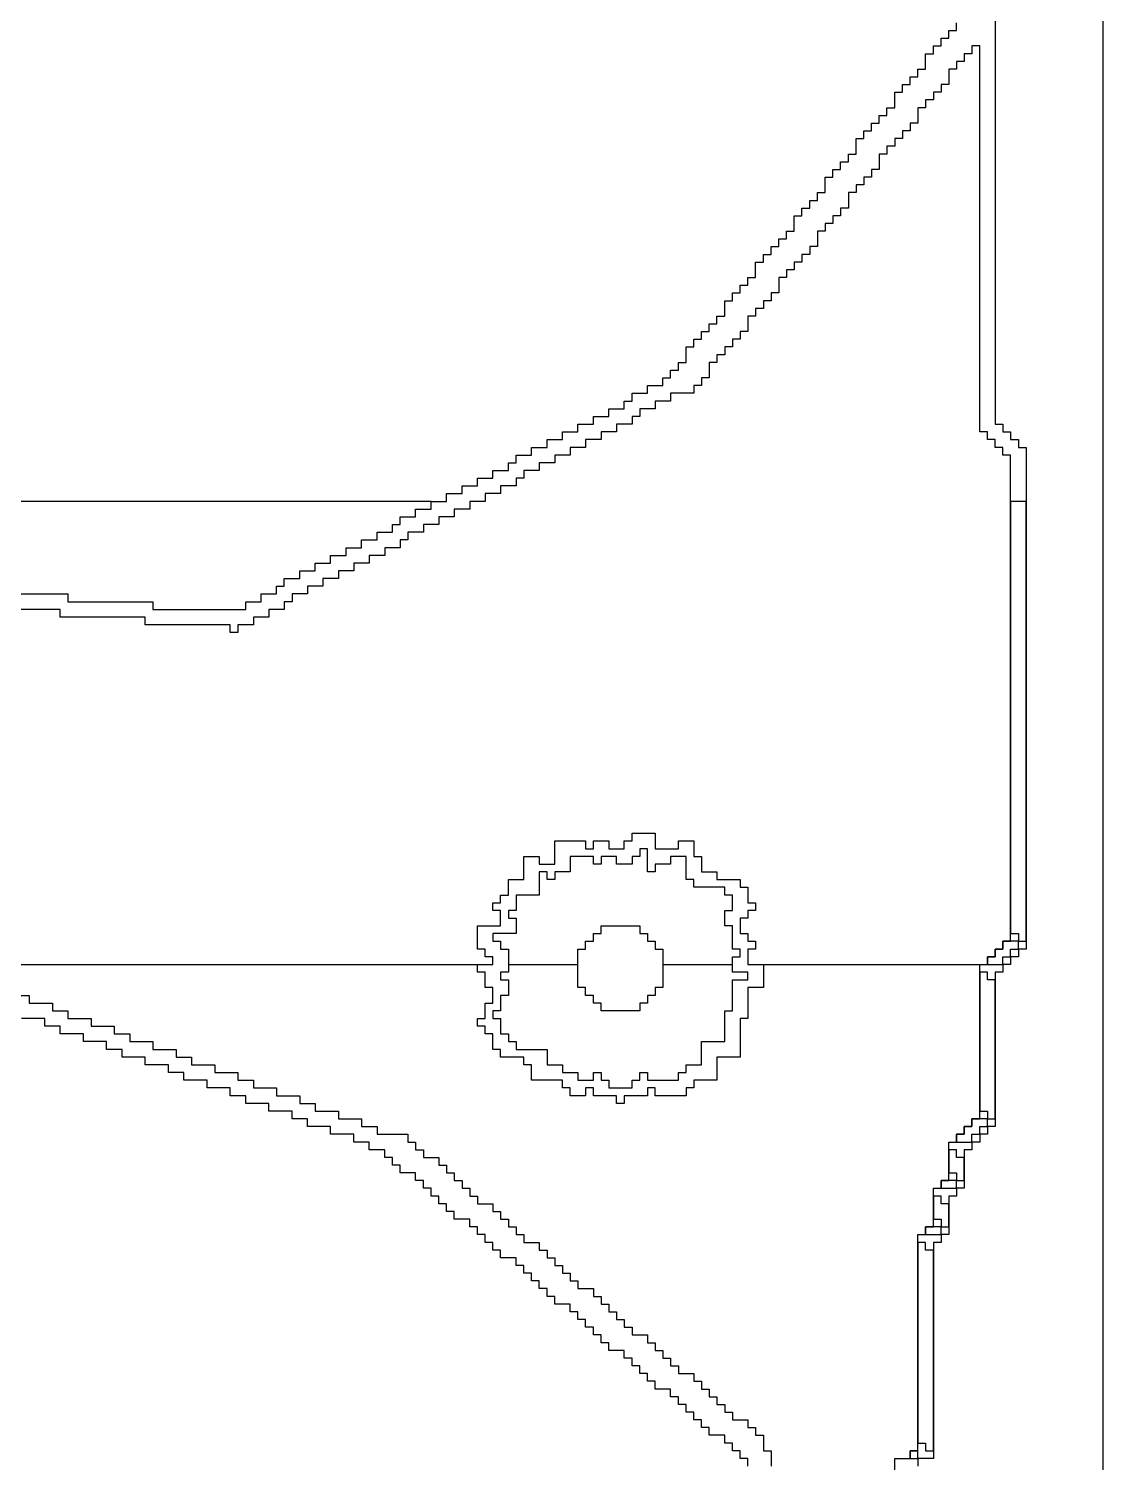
# Model space of a CAD drawing. Header units: millimetres. Extents: x 0 to 6624, y -35 to 3500.
# Drawn here: x 6258.9 to 6580, y 2237.6 to 2665.9 of the extents above; entities that cross this region are included whole.
import ezdxf

# ---------------------------------------------------------------- set-up
doc = ezdxf.new("R2010")
doc.units = ezdxf.units.MM
for name, color, linetype in [('AUTHORITY_DIMENSIONS', 7, 'Continuous'), ('garden_ground', 7, 'Continuous'), ('maple', 7, 'Continuous'), ('mound', 7, 'Continuous'), ('pine', 7, 'Continuous')]:
    doc.layers.add(name, color=color, linetype=linetype)

msp = doc.modelspace()

# ---------------------------------------------------------------- linework, layer by layer
at = {"layer": 'AUTHORITY_DIMENSIONS'}
msp.add_lwpolyline([(4080, 0), (6580, 0), (6580, 3500), (4080, 3500)], close=True, dxfattribs=at)
at = {"layer": 'garden_ground'}
for points in [[(6580, 269.76), (6580, 3500), (4080, 3500), (4080, 3500), (4080, 221.34)], [(6547.68, 2669.96), (6547.68, 2547.76), (6549.99, 2547.76), (6549.99, 2545.45), (6552.3, 2545.45), (6552.3, 2543.15), (6554.61, 2543.15), (6554.61, 2540.84), (6556.92, 2540.84), (6556.92, 2390.97), (6554.61, 2390.97), (6554.61, 2388.67), (6552.3, 2388.67), (6552.3, 2386.36), (6549.99, 2386.36), (6549.99, 2384.06), (6547.68, 2384.06), (6547.68, 2337.94), (6545.37, 2337.94), (6545.37, 2335.64), (6543.07, 2335.64), (6543.07, 2333.33), (6540.76, 2333.33), (6540.76, 2331.03), (6538.45, 2331.03), (6538.45, 2319.5), (6536.14, 2319.5), (6536.14, 2317.19), (6533.83, 2317.19), (6533.83, 2305.67), (6531.52, 2305.67), (6531.52, 2303.36), (6529.22, 2303.36), (6529.22, 2238.8), (6524.6, 2238.8), (6524.6, 2236.5)]]:
    msp.add_lwpolyline(points, dxfattribs=at)
at = {"layer": 'maple'}
for points in [[(6242.97, 2497.04), (6270.67, 2497.04), (6270.67, 2494.73), (6296.07, 2494.73), (6296.07, 2492.42), (6323.77, 2492.42), (6323.77, 2494.73), (6328.38, 2494.73), (6328.38, 2497.04), (6333, 2497.04), (6333, 2499.34), (6335.31, 2499.34), (6335.31, 2501.65), (6339.93, 2501.65), (6339.93, 2503.95), (6344.54, 2503.95), (6344.54, 2506.26), (6349.16, 2506.26), (6349.16, 2508.56), (6353.78, 2508.56), (6353.78, 2510.87), (6358.39, 2510.87), (6358.39, 2513.18), (6363.01, 2513.18), (6363.01, 2515.48), (6367.63, 2515.48), (6367.63, 2517.79), (6369.94, 2517.79), (6369.94, 2520.09), (6374.55, 2520.09), (6374.55, 2522.4), (6379.17, 2522.4), (6379.17, 2524.7), (6383.79, 2524.7), (6383.79, 2527.01), (6388.4, 2527.01), (6388.4, 2529.31), (6393.02, 2529.31), (6393.02, 2531.62), (6397.64, 2531.62), (6397.64, 2533.93), (6402.25, 2533.93), (6402.25, 2536.23), (6404.56, 2536.23), (6404.56, 2538.54), (6409.18, 2538.54), (6409.18, 2540.84), (6413.8, 2540.84), (6413.8, 2543.15), (6418.41, 2543.15), (6418.41, 2545.45), (6423.03, 2545.45), (6423.03, 2547.76), (6427.65, 2547.76), (6427.65, 2550.07), (6432.26, 2550.07), (6432.26, 2552.37), (6436.88, 2552.37), (6436.88, 2554.68), (6439.19, 2554.68), (6439.19, 2556.98), (6443.8, 2556.98), (6443.8, 2559.29), (6448.42, 2559.29), (6448.42, 2561.59), (6450.73, 2561.59), (6450.73, 2563.9), (6453.04, 2563.9), (6453.04, 2566.21), (6455.35, 2566.21), (6455.35, 2570.82), (6457.65, 2570.82), (6457.65, 2573.12), (6459.96, 2573.12), (6459.96, 2575.43), (6462.27, 2575.43), (6462.27, 2577.73), (6464.58, 2577.73), (6464.58, 2580.04), (6466.89, 2580.04), (6466.89, 2584.65), (6469.2, 2584.65), (6469.2, 2586.96), (6471.51, 2586.96), (6471.51, 2589.26), (6473.81, 2589.26), (6473.81, 2591.57), (6476.12, 2591.57), (6476.12, 2596.18), (6478.43, 2596.18), (6478.43, 2598.48), (6480.74, 2598.48), (6480.74, 2600.79), (6483.05, 2600.79), (6483.05, 2603.1), (6485.36, 2603.1), (6485.36, 2605.4), (6487.66, 2605.4), (6487.66, 2610.01), (6489.97, 2610.01), (6489.97, 2612.32), (6492.28, 2612.32), (6492.28, 2614.62), (6494.59, 2614.62), (6494.59, 2616.93), (6496.9, 2616.93), (6496.9, 2621.54), (6499.21, 2621.54), (6499.21, 2623.85), (6501.51, 2623.85), (6501.51, 2626.15), (6503.82, 2626.15), (6503.82, 2628.46), (6506.13, 2628.46), (6506.13, 2633.07), (6508.44, 2633.07), (6508.44, 2635.38), (6510.75, 2635.38), (6510.75, 2637.68), (6513.06, 2637.68), (6513.06, 2639.99), (6515.36, 2639.99), (6515.36, 2642.29), (6517.67, 2642.29), (6517.67, 2646.9), (6519.98, 2646.9), (6519.98, 2649.21), (6522.29, 2649.21), (6522.29, 2651.52), (6524.6, 2651.52), (6524.6, 2653.82), (6526.91, 2653.82), (6526.91, 2658.43), (6529.22, 2658.43), (6529.22, 2660.74), (6531.52, 2660.74), (6531.52, 2663.04), (6533.83, 2663.04), (6533.83, 2665.35), (6536.14, 2665.35), (6536.14, 2667.65)], [(6194.5, 2386.36), (6397.64, 2386.36), (6397.64, 2388.67), (6395.33, 2388.67), (6395.33, 2390.97), (6393.02, 2390.97), (6393.02, 2397.89), (6399.94, 2397.89), (6399.94, 2402.5), (6397.64, 2402.5), (6397.64, 2404.81), (6399.94, 2404.81), (6399.94, 2407.11), (6402.25, 2407.11), (6402.25, 2411.73), (6406.87, 2411.73), (6406.87, 2418.64), (6411.49, 2418.64), (6411.49, 2416.34), (6416.1, 2416.34), (6416.1, 2423.25), (6425.34, 2423.25), (6425.34, 2420.95), (6427.65, 2420.95), (6427.65, 2423.25), (6432.26, 2423.25), (6432.26, 2420.95), (6436.88, 2420.95), (6436.88, 2423.25), (6439.19, 2423.25), (6439.19, 2425.56), (6446.11, 2425.56), (6446.11, 2420.95), (6453.04, 2420.95), (6453.04, 2423.25), (6457.65, 2423.25), (6457.65, 2418.64), (6459.96, 2418.64), (6459.96, 2414.03), (6464.58, 2414.03), (6464.58, 2411.73), (6471.51, 2411.73), (6471.51, 2409.42), (6473.81, 2409.42), (6473.81, 2404.81), (6476.12, 2404.81), (6476.12, 2402.5), (6473.81, 2402.5), (6473.81, 2400.2), (6471.51, 2400.2), (6471.51, 2395.59), (6473.81, 2395.59), (6473.81, 2393.28), (6476.12, 2393.28), (6476.12, 2390.97), (6473.81, 2390.97), (6473.81, 2386.36), (6545.37, 2386.36), (6545.37, 2388.67), (6547.68, 2388.67), (6547.68, 2390.97), (6549.99, 2390.97), (6549.99, 2393.28), (6552.3, 2393.28), (6552.3, 2538.54), (6549.99, 2538.54), (6549.99, 2540.84), (6547.68, 2540.84), (6547.68, 2543.15), (6545.37, 2543.15), (6545.37, 2545.45), (6543.07, 2545.45), (6543.07, 2660.74), (6540.76, 2660.74), (6540.76, 2660.74), (6540.76, 2658.43), (6538.45, 2658.43), (6538.45, 2656.13), (6536.14, 2656.13), (6536.14, 2653.82), (6533.83, 2653.82), (6533.83, 2649.21), (6531.52, 2649.21), (6531.52, 2646.9), (6529.22, 2646.9), (6529.22, 2644.6), (6526.91, 2644.6), (6526.91, 2642.29), (6524.6, 2642.29), (6524.6, 2637.68), (6522.29, 2637.68), (6522.29, 2635.38), (6519.98, 2635.38), (6519.98, 2633.07), (6517.67, 2633.07), (6517.67, 2630.76), (6515.36, 2630.76), (6515.36, 2628.46), (6513.06, 2628.46), (6513.06, 2623.85), (6510.75, 2623.85), (6510.75, 2621.54), (6508.44, 2621.54), (6508.44, 2619.24), (6506.13, 2619.24), (6506.13, 2616.93), (6503.82, 2616.93), (6503.82, 2612.32), (6501.51, 2612.32), (6501.51, 2610.01), (6499.21, 2610.01), (6499.21, 2607.71), (6496.9, 2607.71), (6496.9, 2605.4), (6494.59, 2605.4), (6494.59, 2600.79), (6492.28, 2600.79), (6492.28, 2598.48), (6489.97, 2598.48), (6489.97, 2596.18), (6487.66, 2596.18), (6487.66, 2593.87), (6485.36, 2593.87), (6485.36, 2591.57), (6483.05, 2591.57), (6483.05, 2586.96), (6480.74, 2586.96), (6480.74, 2584.65), (6478.43, 2584.65), (6478.43, 2582.35), (6476.12, 2582.35), (6476.12, 2580.04), (6473.81, 2580.04), (6473.81, 2575.43), (6471.51, 2575.43), (6471.51, 2573.12), (6469.2, 2573.12), (6469.2, 2570.82), (6466.89, 2570.82), (6466.89, 2568.51), (6464.58, 2568.51), (6464.58, 2566.21), (6462.27, 2566.21), (6462.27, 2561.59), (6459.96, 2561.59), (6459.96, 2559.29), (6457.65, 2559.29), (6457.65, 2556.98), (6450.73, 2556.98), (6450.73, 2554.68), (6446.11, 2554.68), (6446.11, 2552.37), (6441.5, 2552.37), (6441.5, 2550.07), (6439.19, 2550.07), (6439.19, 2547.76), (6434.57, 2547.76), (6434.57, 2545.45), (6429.95, 2545.45), (6429.95, 2543.15), (6425.34, 2543.15), (6425.34, 2540.84), (6420.72, 2540.84), (6420.72, 2538.54), (6416.1, 2538.54), (6416.1, 2536.23), (6411.49, 2536.23), (6411.49, 2533.93), (6406.87, 2533.93), (6406.87, 2531.62), (6404.56, 2531.62), (6404.56, 2529.31), (6399.94, 2529.31), (6399.94, 2527.01), (6395.33, 2527.01), (6395.33, 2524.7), (6390.71, 2524.7), (6390.71, 2522.4), (6386.09, 2522.4), (6386.09, 2520.09), (6381.48, 2520.09), (6381.48, 2517.79), (6376.86, 2517.79), (6376.86, 2515.48), (6372.24, 2515.48), (6372.24, 2513.18), (6369.94, 2513.18), (6369.94, 2510.87), (6365.32, 2510.87), (6365.32, 2508.56), (6360.7, 2508.56), (6360.7, 2506.26), (6356.08, 2506.26), (6356.08, 2503.95), (6351.47, 2503.95), (6351.47, 2501.65), (6346.85, 2501.65), (6346.85, 2499.34), (6342.23, 2499.34), (6342.23, 2497.04), (6337.62, 2497.04), (6337.62, 2494.73), (6335.31, 2494.73), (6335.31, 2492.42), (6330.69, 2492.42), (6330.69, 2490.12), (6326.08, 2490.12), (6326.08, 2487.81), (6321.46, 2487.81), (6321.46, 2485.51), (6319.15, 2485.51), (6319.15, 2487.81), (6293.76, 2487.81), (6293.76, 2490.12), (6268.37, 2490.12), (6268.37, 2492.42), (6242.97, 2492.42)]]:
    msp.add_lwpolyline(points, dxfattribs=at)
msp.add_lwpolyline([(6441.5, 2420.95), (6441.5, 2418.64), (6439.19, 2418.64), (6439.19, 2416.34), (6434.57, 2416.34), (6434.57, 2418.64), (6429.95, 2418.64), (6429.95, 2416.34), (6427.65, 2416.34), (6427.65, 2418.64), (6420.72, 2418.64), (6420.72, 2414.03), (6416.1, 2414.03), (6416.1, 2411.73), (6413.8, 2411.73), (6413.8, 2414.03), (6411.49, 2414.03), (6411.49, 2407.11), (6404.56, 2407.11), (6404.56, 2402.5), (6402.25, 2402.5), (6402.25, 2400.2), (6404.56, 2400.2), (6404.56, 2395.59), (6397.64, 2395.59), (6397.64, 2393.28), (6399.94, 2393.28), (6399.94, 2390.97), (6402.25, 2390.97), (6402.25, 2386.36), (6423.03, 2386.36), (6423.03, 2390.97), (6425.34, 2390.97), (6425.34, 2393.28), (6427.65, 2393.28), (6427.65, 2395.59), (6429.95, 2395.59), (6429.95, 2397.89), (6441.5, 2397.89), (6441.5, 2395.59), (6443.8, 2395.59), (6443.8, 2393.28), (6446.11, 2393.28), (6446.11, 2390.97), (6448.42, 2390.97), (6448.42, 2386.36), (6469.2, 2386.36), (6469.2, 2388.67), (6471.51, 2388.67), (6471.51, 2390.97), (6469.2, 2390.97), (6469.2, 2397.89), (6466.89, 2397.89), (6466.89, 2402.5), (6469.2, 2402.5), (6469.2, 2407.11), (6466.89, 2407.11), (6466.89, 2409.42), (6457.65, 2409.42), (6457.65, 2411.73), (6455.35, 2411.73), (6455.35, 2418.64), (6450.73, 2418.64), (6450.73, 2416.34), (6446.11, 2416.34), (6446.11, 2414.03), (6443.8, 2414.03), (6443.8, 2420.95), (6441.5, 2420.95)], close=True, dxfattribs=at)
at = {"layer": 'mound'}
for points in [[(6242.97, 2497.04), (6270.67, 2497.04), (6270.67, 2494.73), (6296.07, 2494.73), (6296.07, 2492.42), (6323.77, 2492.42), (6323.77, 2494.73), (6328.38, 2494.73), (6328.38, 2497.04), (6333, 2497.04), (6333, 2499.34), (6335.31, 2499.34), (6335.31, 2501.65), (6339.93, 2501.65), (6339.93, 2503.95), (6344.54, 2503.95), (6344.54, 2506.26), (6349.16, 2506.26), (6349.16, 2508.56), (6353.78, 2508.56), (6353.78, 2510.87), (6358.39, 2510.87), (6358.39, 2513.18), (6363.01, 2513.18), (6363.01, 2515.48), (6367.63, 2515.48), (6367.63, 2517.79), (6369.94, 2517.79), (6369.94, 2520.09), (6374.55, 2520.09), (6374.55, 2522.4), (6379.17, 2522.4), (6379.17, 2524.7), (6383.79, 2524.7), (6383.79, 2527.01), (6388.4, 2527.01), (6388.4, 2529.31), (6393.02, 2529.31), (6393.02, 2531.62), (6397.64, 2531.62), (6397.64, 2533.93), (6402.25, 2533.93), (6402.25, 2536.23), (6404.56, 2536.23), (6404.56, 2538.54), (6409.18, 2538.54), (6409.18, 2540.84), (6413.8, 2540.84), (6413.8, 2543.15), (6418.41, 2543.15), (6418.41, 2545.45), (6423.03, 2545.45), (6423.03, 2547.76), (6427.65, 2547.76), (6427.65, 2550.07), (6432.26, 2550.07), (6432.26, 2552.37), (6436.88, 2552.37), (6436.88, 2554.68), (6439.19, 2554.68), (6439.19, 2556.98), (6443.8, 2556.98), (6443.8, 2559.29), (6448.42, 2559.29), (6448.42, 2561.59), (6450.73, 2561.59), (6450.73, 2563.9), (6453.04, 2563.9), (6453.04, 2566.21), (6455.35, 2566.21), (6455.35, 2570.82), (6457.65, 2570.82), (6457.65, 2573.12), (6459.96, 2573.12), (6459.96, 2575.43), (6462.27, 2575.43), (6462.27, 2577.73), (6464.58, 2577.73), (6464.58, 2580.04), (6466.89, 2580.04), (6466.89, 2584.65), (6469.2, 2584.65), (6469.2, 2586.96), (6471.51, 2586.96), (6471.51, 2589.26), (6473.81, 2589.26), (6473.81, 2591.57), (6476.12, 2591.57), (6476.12, 2596.18), (6478.43, 2596.18), (6478.43, 2598.48), (6480.74, 2598.48), (6480.74, 2600.79), (6483.05, 2600.79), (6483.05, 2603.1), (6485.36, 2603.1), (6485.36, 2605.4), (6487.66, 2605.4), (6487.66, 2610.01), (6489.97, 2610.01), (6489.97, 2612.32), (6492.28, 2612.32), (6492.28, 2614.62), (6494.59, 2614.62), (6494.59, 2616.93), (6496.9, 2616.93), (6496.9, 2621.54), (6499.21, 2621.54), (6499.21, 2623.85), (6501.51, 2623.85), (6501.51, 2626.15), (6503.82, 2626.15), (6503.82, 2628.46), (6506.13, 2628.46), (6506.13, 2633.07), (6508.44, 2633.07), (6508.44, 2635.38), (6510.75, 2635.38), (6510.75, 2637.68), (6513.06, 2637.68), (6513.06, 2639.99), (6515.36, 2639.99), (6515.36, 2642.29), (6517.67, 2642.29), (6517.67, 2646.9), (6519.98, 2646.9), (6519.98, 2649.21), (6522.29, 2649.21), (6522.29, 2651.52), (6524.6, 2651.52), (6524.6, 2653.82), (6526.91, 2653.82), (6526.91, 2658.43), (6529.22, 2658.43), (6529.22, 2660.74), (6531.52, 2660.74), (6531.52, 2663.04), (6533.83, 2663.04), (6533.83, 2665.35), (6536.14, 2665.35), (6536.14, 2667.65)], [(6517.67, 2174.24), (6517.67, 2238.8), (6522.29, 2238.8), (6522.29, 2241.11), (6524.6, 2241.11), (6524.6, 2305.67), (6526.91, 2305.67), (6526.91, 2307.97), (6529.22, 2307.97), (6529.22, 2319.5), (6531.52, 2319.5), (6531.52, 2321.81), (6533.83, 2321.81), (6533.83, 2333.33), (6536.14, 2333.33), (6536.14, 2335.64), (6538.45, 2335.64), (6538.45, 2337.94), (6540.76, 2337.94), (6540.76, 2340.25), (6543.07, 2340.25), (6543.07, 2386.36), (6545.37, 2386.36), (6545.37, 2388.67), (6547.68, 2388.67), (6547.68, 2390.97), (6549.99, 2390.97), (6549.99, 2393.28), (6552.3, 2393.28), (6552.3, 2538.54), (6549.99, 2538.54), (6549.99, 2540.84), (6547.68, 2540.84), (6547.68, 2543.15), (6545.37, 2543.15), (6545.37, 2545.45), (6543.07, 2545.45), (6543.07, 2660.74), (6540.76, 2660.74), (6540.76, 2660.74), (6540.76, 2658.43), (6538.45, 2658.43), (6538.45, 2656.13), (6536.14, 2656.13), (6536.14, 2653.82), (6533.83, 2653.82), (6533.83, 2649.21), (6531.52, 2649.21), (6531.52, 2646.9), (6529.22, 2646.9), (6529.22, 2644.6), (6526.91, 2644.6), (6526.91, 2642.29), (6524.6, 2642.29), (6524.6, 2637.68), (6522.29, 2637.68), (6522.29, 2635.38), (6519.98, 2635.38), (6519.98, 2633.07), (6517.67, 2633.07), (6517.67, 2630.76), (6515.36, 2630.76), (6515.36, 2628.46), (6513.06, 2628.46), (6513.06, 2623.85), (6510.75, 2623.85), (6510.75, 2621.54), (6508.44, 2621.54), (6508.44, 2619.24), (6506.13, 2619.24), (6506.13, 2616.93), (6503.82, 2616.93), (6503.82, 2612.32), (6501.51, 2612.32), (6501.51, 2610.01), (6499.21, 2610.01), (6499.21, 2607.71), (6496.9, 2607.71), (6496.9, 2605.4), (6494.59, 2605.4), (6494.59, 2600.79), (6492.28, 2600.79), (6492.28, 2598.48), (6489.97, 2598.48), (6489.97, 2596.18), (6487.66, 2596.18), (6487.66, 2593.87), (6485.36, 2593.87), (6485.36, 2591.57), (6483.05, 2591.57), (6483.05, 2586.96), (6480.74, 2586.96), (6480.74, 2584.65), (6478.43, 2584.65), (6478.43, 2582.35), (6476.12, 2582.35), (6476.12, 2580.04), (6473.81, 2580.04), (6473.81, 2575.43), (6471.51, 2575.43), (6471.51, 2573.12), (6469.2, 2573.12), (6469.2, 2570.82), (6466.89, 2570.82), (6466.89, 2568.51), (6464.58, 2568.51), (6464.58, 2566.21), (6462.27, 2566.21), (6462.27, 2561.59), (6459.96, 2561.59), (6459.96, 2559.29), (6457.65, 2559.29), (6457.65, 2556.98), (6450.73, 2556.98), (6450.73, 2554.68), (6446.11, 2554.68), (6446.11, 2552.37), (6441.5, 2552.37), (6441.5, 2550.07), (6439.19, 2550.07), (6439.19, 2547.76), (6434.57, 2547.76), (6434.57, 2545.45), (6429.95, 2545.45), (6429.95, 2543.15), (6425.34, 2543.15), (6425.34, 2540.84), (6420.72, 2540.84), (6420.72, 2538.54), (6416.1, 2538.54), (6416.1, 2536.23), (6411.49, 2536.23), (6411.49, 2533.93), (6406.87, 2533.93), (6406.87, 2531.62), (6404.56, 2531.62), (6404.56, 2529.31), (6399.94, 2529.31), (6399.94, 2527.01), (6395.33, 2527.01), (6395.33, 2524.7), (6390.71, 2524.7), (6390.71, 2522.4), (6386.09, 2522.4), (6386.09, 2520.09), (6381.48, 2520.09), (6381.48, 2517.79), (6376.86, 2517.79), (6376.86, 2515.48), (6372.24, 2515.48), (6372.24, 2513.18), (6369.94, 2513.18), (6369.94, 2510.87), (6365.32, 2510.87), (6365.32, 2508.56), (6360.7, 2508.56), (6360.7, 2506.26), (6356.08, 2506.26), (6356.08, 2503.95), (6351.47, 2503.95), (6351.47, 2501.65), (6346.85, 2501.65), (6346.85, 2499.34), (6342.23, 2499.34), (6342.23, 2497.04), (6337.62, 2497.04), (6337.62, 2494.73), (6335.31, 2494.73), (6335.31, 2492.42), (6330.69, 2492.42), (6330.69, 2490.12), (6326.08, 2490.12), (6326.08, 2487.81), (6321.46, 2487.81), (6321.46, 2485.51), (6319.15, 2485.51), (6319.15, 2487.81), (6293.76, 2487.81), (6293.76, 2490.12), (6268.37, 2490.12), (6268.37, 2492.42), (6242.97, 2492.42)], [(6252.21, 2377.14), (6259.13, 2377.14), (6259.13, 2374.84), (6266.06, 2374.84), (6266.06, 2372.53), (6270.67, 2372.53), (6270.67, 2370.22), (6277.6, 2370.22), (6277.6, 2367.92), (6284.52, 2367.92), (6284.52, 2365.61), (6289.14, 2365.61), (6289.14, 2363.31), (6296.07, 2363.31), (6296.07, 2361), (6302.99, 2361), (6302.99, 2358.7), (6307.61, 2358.7), (6307.61, 2356.39), (6314.53, 2356.39), (6314.53, 2354.08), (6321.46, 2354.08), (6321.46, 2351.78), (6326.08, 2351.78), (6326.08, 2349.47), (6333, 2349.47), (6333, 2347.17), (6339.93, 2347.17), (6339.93, 2344.86), (6344.54, 2344.86), (6344.54, 2342.56), (6351.47, 2342.56), (6351.47, 2340.25), (6358.39, 2340.25), (6358.39, 2337.94), (6363.01, 2337.94), (6363.01, 2335.64), (6372.24, 2335.64), (6372.24, 2333.33), (6374.55, 2333.33), (6374.55, 2331.03), (6376.86, 2331.03), (6376.86, 2328.72), (6381.48, 2328.72), (6381.48, 2326.42), (6383.79, 2326.42), (6383.79, 2324.11), (6386.09, 2324.11), (6386.09, 2321.81), (6388.4, 2321.81), (6388.4, 2319.5), (6390.71, 2319.5), (6390.71, 2317.19), (6393.02, 2317.19), (6393.02, 2314.89), (6397.64, 2314.89), (6397.64, 2312.58), (6399.94, 2312.58), (6399.94, 2310.28), (6402.25, 2310.28), (6402.25, 2307.97), (6404.56, 2307.97), (6404.56, 2305.67), (6406.87, 2305.67), (6406.87, 2303.36), (6411.49, 2303.36), (6411.49, 2301.05), (6413.8, 2301.05), (6413.8, 2298.75), (6416.1, 2298.75), (6416.1, 2296.44), (6418.41, 2296.44), (6418.41, 2294.14), (6420.72, 2294.14), (6420.72, 2291.83), (6423.03, 2291.83), (6423.03, 2289.53), (6427.65, 2289.53), (6427.65, 2287.22), (6429.95, 2287.22), (6429.95, 2284.91), (6432.26, 2284.91), (6432.26, 2282.61), (6434.57, 2282.61), (6434.57, 2280.3), (6436.88, 2280.3), (6436.88, 2278), (6439.19, 2278), (6439.19, 2275.69), (6443.8, 2275.69), (6443.8, 2273.39), (6446.11, 2273.39), (6446.11, 2271.08), (6448.42, 2271.08), (6448.42, 2268.77), (6450.73, 2268.77), (6450.73, 2266.47), (6453.04, 2266.47), (6453.04, 2264.16), (6457.65, 2264.16), (6457.65, 2261.86), (6459.96, 2261.86), (6459.96, 2259.55), (6462.27, 2259.55), (6462.27, 2257.25), (6464.58, 2257.25), (6464.58, 2254.94), (6466.89, 2254.94), (6466.89, 2252.64), (6469.2, 2252.64), (6469.2, 2250.33), (6473.81, 2250.33), (6473.81, 2248.02), (6476.12, 2248.02), (6476.12, 2245.72), (6478.43, 2245.72), (6478.43, 2241.11), (6480.74, 2241.11), (6480.74, 2236.5)], [(6473.81, 2236.5), (6473.81, 2238.8), (6471.51, 2238.8), (6471.51, 2241.11), (6469.2, 2241.11), (6469.2, 2243.41), (6466.89, 2243.41), (6466.89, 2245.72), (6462.27, 2245.72), (6462.27, 2248.02), (6459.96, 2248.02), (6459.96, 2250.33), (6457.65, 2250.33), (6457.65, 2252.64), (6455.35, 2252.64), (6455.35, 2254.94), (6453.04, 2254.94), (6453.04, 2257.25), (6450.73, 2257.25), (6450.73, 2259.55), (6446.11, 2259.55), (6446.11, 2261.86), (6443.8, 2261.86), (6443.8, 2264.16), (6441.5, 2264.16), (6441.5, 2266.47), (6439.19, 2266.47), (6439.19, 2268.77), (6436.88, 2268.77), (6436.88, 2271.08), (6432.26, 2271.08), (6432.26, 2273.39), (6429.95, 2273.39), (6429.95, 2275.69), (6427.65, 2275.69), (6427.65, 2278), (6425.34, 2278), (6425.34, 2280.3), (6423.03, 2280.3), (6423.03, 2282.61), (6420.72, 2282.61), (6420.72, 2284.91), (6416.1, 2284.91), (6416.1, 2287.22), (6413.8, 2287.22), (6413.8, 2289.53), (6411.49, 2289.53), (6411.49, 2291.83), (6409.18, 2291.83), (6409.18, 2294.14), (6406.87, 2294.14), (6406.87, 2296.44), (6404.56, 2296.44), (6404.56, 2298.75), (6399.94, 2298.75), (6399.94, 2301.05), (6397.64, 2301.05), (6397.64, 2303.36), (6395.33, 2303.36), (6395.33, 2305.67), (6393.02, 2305.67), (6393.02, 2307.97), (6390.71, 2307.97), (6390.71, 2310.28), (6386.09, 2310.28), (6386.09, 2312.58), (6383.79, 2312.58), (6383.79, 2314.89), (6381.48, 2314.89), (6381.48, 2317.19), (6379.17, 2317.19), (6379.17, 2319.5), (6376.86, 2319.5), (6376.86, 2321.81), (6374.55, 2321.81), (6374.55, 2324.11), (6369.94, 2324.11), (6369.94, 2326.42), (6367.63, 2326.42), (6367.63, 2328.72), (6365.32, 2328.72), (6365.32, 2331.03), (6360.7, 2331.03), (6360.7, 2333.33), (6356.08, 2333.33), (6356.08, 2335.64), (6349.16, 2335.64), (6349.16, 2337.94), (6342.23, 2337.94), (6342.23, 2340.25), (6337.62, 2340.25), (6337.62, 2342.56), (6330.69, 2342.56), (6330.69, 2344.86), (6323.77, 2344.86), (6323.77, 2347.17), (6319.15, 2347.17), (6319.15, 2349.47), (6312.23, 2349.47), (6312.23, 2351.78), (6305.3, 2351.78), (6305.3, 2354.08), (6300.68, 2354.08), (6300.68, 2356.39), (6293.76, 2356.39), (6293.76, 2358.7), (6286.83, 2358.7), (6286.83, 2361), (6282.22, 2361), (6282.22, 2363.31), (6275.29, 2363.31), (6275.29, 2365.61), (6268.37, 2365.61), (6268.37, 2367.92), (6263.75, 2367.92), (6263.75, 2370.22), (6256.82, 2370.22)]]:
    msp.add_lwpolyline(points, dxfattribs=at)
for points in [[(6439.19, 2425.56), (6446.11, 2425.56), (6446.11, 2420.95), (6453.04, 2420.95), (6453.04, 2423.25), (6457.65, 2423.25), (6457.65, 2418.64), (6459.96, 2418.64), (6459.96, 2414.03), (6464.58, 2414.03), (6464.58, 2411.73), (6471.51, 2411.73), (6471.51, 2409.42), (6473.81, 2409.42), (6473.81, 2404.81), (6476.12, 2404.81), (6476.12, 2402.5), (6473.81, 2402.5), (6473.81, 2400.2), (6471.51, 2400.2), (6471.51, 2395.59), (6473.81, 2395.59), (6473.81, 2393.28), (6476.12, 2393.28), (6476.12, 2390.97), (6473.81, 2390.97), (6473.81, 2386.36), (6478.43, 2386.36), (6478.43, 2379.45), (6473.81, 2379.45), (6473.81, 2370.22), (6471.51, 2370.22), (6471.51, 2358.7), (6464.58, 2358.7), (6464.58, 2351.78), (6457.65, 2351.78), (6457.65, 2349.47), (6455.35, 2349.47), (6455.35, 2347.17), (6446.11, 2347.17), (6446.11, 2349.47), (6443.8, 2349.47), (6443.8, 2347.17), (6436.88, 2347.17), (6436.88, 2344.86), (6434.57, 2344.86), (6434.57, 2347.17), (6427.65, 2347.17), (6427.65, 2349.47), (6425.34, 2349.47), (6425.34, 2347.17), (6420.72, 2347.17), (6420.72, 2349.47), (6418.41, 2349.47), (6418.41, 2351.78), (6409.18, 2351.78), (6409.18, 2356.39), (6406.87, 2356.39), (6406.87, 2358.7), (6399.94, 2358.7), (6399.94, 2361), (6397.64, 2361), (6397.64, 2365.61), (6395.33, 2365.61), (6395.33, 2367.92), (6393.02, 2367.92), (6393.02, 2370.22), (6395.33, 2370.22), (6395.33, 2374.84), (6397.64, 2374.84), (6397.64, 2379.45), (6395.33, 2379.45), (6395.33, 2384.06), (6393.02, 2384.06), (6393.02, 2386.36), (6397.64, 2386.36), (6397.64, 2388.67), (6395.33, 2388.67), (6395.33, 2390.97), (6393.02, 2390.97), (6393.02, 2397.89), (6399.94, 2397.89), (6399.94, 2402.5), (6397.64, 2402.5), (6397.64, 2404.81), (6399.94, 2404.81), (6399.94, 2407.11), (6402.25, 2407.11), (6402.25, 2411.73), (6406.87, 2411.73), (6406.87, 2418.64), (6411.49, 2418.64), (6411.49, 2416.34), (6416.1, 2416.34), (6416.1, 2423.25), (6425.34, 2423.25), (6425.34, 2420.95), (6427.65, 2420.95), (6427.65, 2423.25), (6432.26, 2423.25), (6432.26, 2420.95), (6436.88, 2420.95), (6436.88, 2423.25), (6439.19, 2423.25), (6439.19, 2425.56)], [(6441.5, 2420.95), (6441.5, 2418.64), (6439.19, 2418.64), (6439.19, 2416.34), (6434.57, 2416.34), (6434.57, 2418.64), (6429.95, 2418.64), (6429.95, 2416.34), (6427.65, 2416.34), (6427.65, 2418.64), (6420.72, 2418.64), (6420.72, 2414.03), (6416.1, 2414.03), (6416.1, 2411.73), (6413.8, 2411.73), (6413.8, 2414.03), (6411.49, 2414.03), (6411.49, 2407.11), (6404.56, 2407.11), (6404.56, 2402.5), (6402.25, 2402.5), (6402.25, 2400.2), (6404.56, 2400.2), (6404.56, 2395.59), (6397.64, 2395.59), (6397.64, 2393.28), (6399.94, 2393.28), (6399.94, 2390.97), (6402.25, 2390.97), (6402.25, 2384.06), (6399.94, 2384.06), (6399.94, 2381.75), (6402.25, 2381.75), (6402.25, 2377.14), (6399.94, 2377.14), (6399.94, 2372.53), (6397.64, 2372.53), (6397.64, 2370.22), (6399.94, 2370.22), (6399.94, 2365.61), (6402.25, 2365.61), (6402.25, 2363.31), (6404.56, 2363.31), (6404.56, 2361), (6413.8, 2361), (6413.8, 2356.39), (6418.41, 2356.39), (6418.41, 2354.08), (6423.03, 2354.08), (6423.03, 2351.78), (6427.65, 2351.78), (6427.65, 2354.08), (6429.95, 2354.08), (6429.95, 2351.78), (6432.26, 2351.78), (6432.26, 2349.47), (6439.19, 2349.47), (6439.19, 2351.78), (6441.5, 2351.78), (6441.5, 2354.08), (6443.8, 2354.08), (6443.8, 2351.78), (6453.04, 2351.78), (6453.04, 2354.08), (6455.35, 2354.08), (6455.35, 2356.39), (6459.96, 2356.39), (6459.96, 2363.31), (6466.89, 2363.31), (6466.89, 2372.53), (6469.2, 2372.53), (6469.2, 2381.75), (6473.81, 2381.75), (6473.81, 2384.06), (6469.2, 2384.06), (6469.2, 2388.67), (6471.51, 2388.67), (6471.51, 2390.97), (6469.2, 2390.97), (6469.2, 2397.89), (6466.89, 2397.89), (6466.89, 2402.5), (6469.2, 2402.5), (6469.2, 2407.11), (6466.89, 2407.11), (6466.89, 2409.42), (6457.65, 2409.42), (6457.65, 2411.73), (6455.35, 2411.73), (6455.35, 2418.64), (6450.73, 2418.64), (6450.73, 2416.34), (6446.11, 2416.34), (6446.11, 2414.03), (6443.8, 2414.03), (6443.8, 2420.95), (6441.5, 2420.95)], [(6429.95, 2397.89), (6441.5, 2397.89), (6441.5, 2395.59), (6443.8, 2395.59), (6443.8, 2393.28), (6446.11, 2393.28), (6446.11, 2390.97), (6448.42, 2390.97), (6448.42, 2379.45), (6446.11, 2379.45), (6446.11, 2377.14), (6443.8, 2377.14), (6443.8, 2374.84), (6441.5, 2374.84), (6441.5, 2372.53), (6429.95, 2372.53), (6429.95, 2374.84), (6427.65, 2374.84), (6427.65, 2377.14), (6425.34, 2377.14), (6425.34, 2379.45), (6423.03, 2379.45), (6423.03, 2390.97), (6425.34, 2390.97), (6425.34, 2393.28), (6427.65, 2393.28), (6427.65, 2395.59), (6429.95, 2395.59), (6429.95, 2397.89)]]:
    msp.add_lwpolyline(points, close=True, dxfattribs=at)
at = {"layer": 'pine'}
for points in [[(6242.97, 2497.04), (6270.67, 2497.04), (6270.67, 2494.73), (6296.07, 2494.73), (6296.07, 2492.42), (6323.77, 2492.42), (6323.77, 2494.73), (6328.38, 2494.73), (6328.38, 2497.04), (6333, 2497.04), (6333, 2499.34), (6335.31, 2499.34), (6335.31, 2501.65), (6339.93, 2501.65), (6339.93, 2503.95), (6344.54, 2503.95), (6344.54, 2506.26), (6349.16, 2506.26), (6349.16, 2508.56), (6353.78, 2508.56), (6353.78, 2510.87), (6358.39, 2510.87), (6358.39, 2513.18), (6363.01, 2513.18), (6363.01, 2515.48), (6367.63, 2515.48), (6367.63, 2517.79), (6369.94, 2517.79), (6369.94, 2520.09), (6374.55, 2520.09), (6374.55, 2522.4), (6379.17, 2522.4), (6379.17, 2524.7), (6127.55, 2524.7)], [(6473.81, 2236.5), (6473.81, 2238.8), (6471.51, 2238.8), (6471.51, 2241.11), (6469.2, 2241.11), (6469.2, 2243.41), (6466.89, 2243.41), (6466.89, 2245.72), (6462.27, 2245.72), (6462.27, 2248.02), (6459.96, 2248.02), (6459.96, 2250.33), (6457.65, 2250.33), (6457.65, 2252.64), (6455.35, 2252.64), (6455.35, 2254.94), (6453.04, 2254.94), (6453.04, 2257.25), (6450.73, 2257.25), (6450.73, 2259.55), (6446.11, 2259.55), (6446.11, 2261.86), (6443.8, 2261.86), (6443.8, 2264.16), (6441.5, 2264.16), (6441.5, 2266.47), (6439.19, 2266.47), (6439.19, 2268.77), (6436.88, 2268.77), (6436.88, 2271.08), (6432.26, 2271.08), (6432.26, 2273.39), (6429.95, 2273.39), (6429.95, 2275.69), (6427.65, 2275.69), (6427.65, 2278), (6425.34, 2278), (6425.34, 2280.3), (6423.03, 2280.3), (6423.03, 2282.61), (6420.72, 2282.61), (6420.72, 2284.91), (6416.1, 2284.91), (6416.1, 2287.22), (6413.8, 2287.22), (6413.8, 2289.53), (6411.49, 2289.53), (6411.49, 2291.83), (6409.18, 2291.83), (6409.18, 2294.14), (6406.87, 2294.14), (6406.87, 2296.44), (6404.56, 2296.44), (6404.56, 2298.75), (6399.94, 2298.75), (6399.94, 2301.05), (6397.64, 2301.05), (6397.64, 2303.36), (6395.33, 2303.36), (6395.33, 2305.67), (6393.02, 2305.67), (6393.02, 2307.97), (6390.71, 2307.97), (6390.71, 2310.28), (6386.09, 2310.28), (6386.09, 2312.58), (6383.79, 2312.58), (6383.79, 2314.89), (6381.48, 2314.89), (6381.48, 2317.19), (6379.17, 2317.19), (6379.17, 2319.5), (6376.86, 2319.5), (6376.86, 2321.81), (6374.55, 2321.81), (6374.55, 2324.11), (6369.94, 2324.11), (6369.94, 2326.42), (6367.63, 2326.42), (6367.63, 2328.72), (6365.32, 2328.72), (6365.32, 2331.03), (6360.7, 2331.03), (6360.7, 2333.33), (6356.08, 2333.33), (6356.08, 2335.64), (6349.16, 2335.64), (6349.16, 2337.94), (6342.23, 2337.94), (6342.23, 2340.25), (6337.62, 2340.25), (6337.62, 2342.56), (6330.69, 2342.56), (6330.69, 2344.86), (6323.77, 2344.86), (6323.77, 2347.17), (6319.15, 2347.17), (6319.15, 2349.47), (6312.23, 2349.47), (6312.23, 2351.78), (6305.3, 2351.78), (6305.3, 2354.08), (6300.68, 2354.08), (6300.68, 2356.39), (6293.76, 2356.39), (6293.76, 2358.7), (6286.83, 2358.7), (6286.83, 2361), (6282.22, 2361), (6282.22, 2363.31), (6275.29, 2363.31), (6275.29, 2365.61), (6268.37, 2365.61), (6268.37, 2367.92), (6263.75, 2367.92), (6263.75, 2370.22), (6256.82, 2370.22)]]:
    msp.add_lwpolyline(points, dxfattribs=at)
for points in [[(6552.3, 2524.7), (6552.3, 2395.59), (6554.61, 2395.59), (6554.61, 2393.28), (6556.92, 2393.28), (6556.92, 2524.7), (6552.3, 2524.7)], [(6441.5, 2420.95), (6441.5, 2418.64), (6439.19, 2418.64), (6439.19, 2416.34), (6434.57, 2416.34), (6434.57, 2418.64), (6429.95, 2418.64), (6429.95, 2416.34), (6427.65, 2416.34), (6427.65, 2418.64), (6420.72, 2418.64), (6420.72, 2414.03), (6416.1, 2414.03), (6416.1, 2411.73), (6413.8, 2411.73), (6413.8, 2414.03), (6411.49, 2414.03), (6411.49, 2407.11), (6404.56, 2407.11), (6404.56, 2402.5), (6402.25, 2402.5), (6402.25, 2400.2), (6404.56, 2400.2), (6404.56, 2395.59), (6397.64, 2395.59), (6397.64, 2393.28), (6399.94, 2393.28), (6399.94, 2390.97), (6402.25, 2390.97), (6402.25, 2384.06), (6399.94, 2384.06), (6399.94, 2381.75), (6402.25, 2381.75), (6402.25, 2377.14), (6399.94, 2377.14), (6399.94, 2372.53), (6397.64, 2372.53), (6397.64, 2370.22), (6399.94, 2370.22), (6399.94, 2365.61), (6402.25, 2365.61), (6402.25, 2363.31), (6404.56, 2363.31), (6404.56, 2361), (6413.8, 2361), (6413.8, 2356.39), (6418.41, 2356.39), (6418.41, 2354.08), (6423.03, 2354.08), (6423.03, 2351.78), (6427.65, 2351.78), (6427.65, 2354.08), (6429.95, 2354.08), (6429.95, 2351.78), (6432.26, 2351.78), (6432.26, 2349.47), (6439.19, 2349.47), (6439.19, 2351.78), (6441.5, 2351.78), (6441.5, 2354.08), (6443.8, 2354.08), (6443.8, 2351.78), (6453.04, 2351.78), (6453.04, 2354.08), (6455.35, 2354.08), (6455.35, 2356.39), (6459.96, 2356.39), (6459.96, 2363.31), (6466.89, 2363.31), (6466.89, 2372.53), (6469.2, 2372.53), (6469.2, 2381.75), (6473.81, 2381.75), (6473.81, 2384.06), (6469.2, 2384.06), (6469.2, 2388.67), (6471.51, 2388.67), (6471.51, 2390.97), (6469.2, 2390.97), (6469.2, 2397.89), (6466.89, 2397.89), (6466.89, 2402.5), (6469.2, 2402.5), (6469.2, 2407.11), (6466.89, 2407.11), (6466.89, 2409.42), (6457.65, 2409.42), (6457.65, 2411.73), (6455.35, 2411.73), (6455.35, 2418.64), (6450.73, 2418.64), (6450.73, 2416.34), (6446.11, 2416.34), (6446.11, 2414.03), (6443.8, 2414.03), (6443.8, 2420.95), (6441.5, 2420.95)], [(6429.95, 2397.89), (6441.5, 2397.89), (6441.5, 2395.59), (6443.8, 2395.59), (6443.8, 2393.28), (6446.11, 2393.28), (6446.11, 2390.97), (6448.42, 2390.97), (6448.42, 2379.45), (6446.11, 2379.45), (6446.11, 2377.14), (6443.8, 2377.14), (6443.8, 2374.84), (6441.5, 2374.84), (6441.5, 2372.53), (6429.95, 2372.53), (6429.95, 2374.84), (6427.65, 2374.84), (6427.65, 2377.14), (6425.34, 2377.14), (6425.34, 2379.45), (6423.03, 2379.45), (6423.03, 2390.97), (6425.34, 2390.97), (6425.34, 2393.28), (6427.65, 2393.28), (6427.65, 2395.59), (6429.95, 2395.59), (6429.95, 2397.89)], [(6549.99, 2393.28), (6549.99, 2390.97), (6547.68, 2390.97), (6547.68, 2388.67), (6545.37, 2388.67), (6545.37, 2386.36), (6549.99, 2386.36), (6549.99, 2388.67), (6552.3, 2388.67), (6552.3, 2390.97), (6554.61, 2390.97), (6554.61, 2393.28), (6549.99, 2393.28)], [(6543.07, 2384.06), (6543.07, 2342.56), (6545.37, 2342.56), (6545.37, 2340.25), (6547.68, 2340.25), (6547.68, 2381.75), (6545.37, 2381.75), (6545.37, 2384.06), (6543.07, 2384.06)], [(6540.76, 2340.25), (6540.76, 2337.94), (6538.45, 2337.94), (6538.45, 2335.64), (6536.14, 2335.64), (6536.14, 2333.33), (6540.76, 2333.33), (6540.76, 2335.64), (6543.07, 2335.64), (6543.07, 2337.94), (6545.37, 2337.94), (6545.37, 2340.25), (6540.76, 2340.25)], [(6533.83, 2331.03), (6533.83, 2324.11), (6536.14, 2324.11), (6536.14, 2321.81), (6538.45, 2321.81), (6538.45, 2328.72), (6536.14, 2328.72), (6536.14, 2331.03), (6533.83, 2331.03)], [(6531.52, 2321.81), (6531.52, 2319.5), (6536.14, 2319.5), (6536.14, 2321.81), (6531.52, 2321.81)], [(6529.22, 2317.19), (6529.22, 2310.28), (6531.52, 2310.28), (6531.52, 2307.97), (6533.83, 2307.97), (6533.83, 2314.89), (6531.52, 2314.89), (6531.52, 2317.19), (6529.22, 2317.19)], [(6526.91, 2307.97), (6526.91, 2305.67), (6531.52, 2305.67), (6531.52, 2307.97), (6526.91, 2307.97)], [(6524.6, 2303.36), (6524.6, 2243.41), (6526.91, 2243.41), (6526.91, 2241.11), (6529.22, 2241.11), (6529.22, 2301.05), (6526.91, 2301.05), (6526.91, 2303.36), (6524.6, 2303.36)], [(6522.29, 2241.11), (6522.29, 2238.8), (6524.6, 2238.8), (6524.6, 2241.11), (6522.29, 2241.11)]]:
    msp.add_lwpolyline(points, close=True, dxfattribs=at)

doc.saveas('drawing.dxf')
